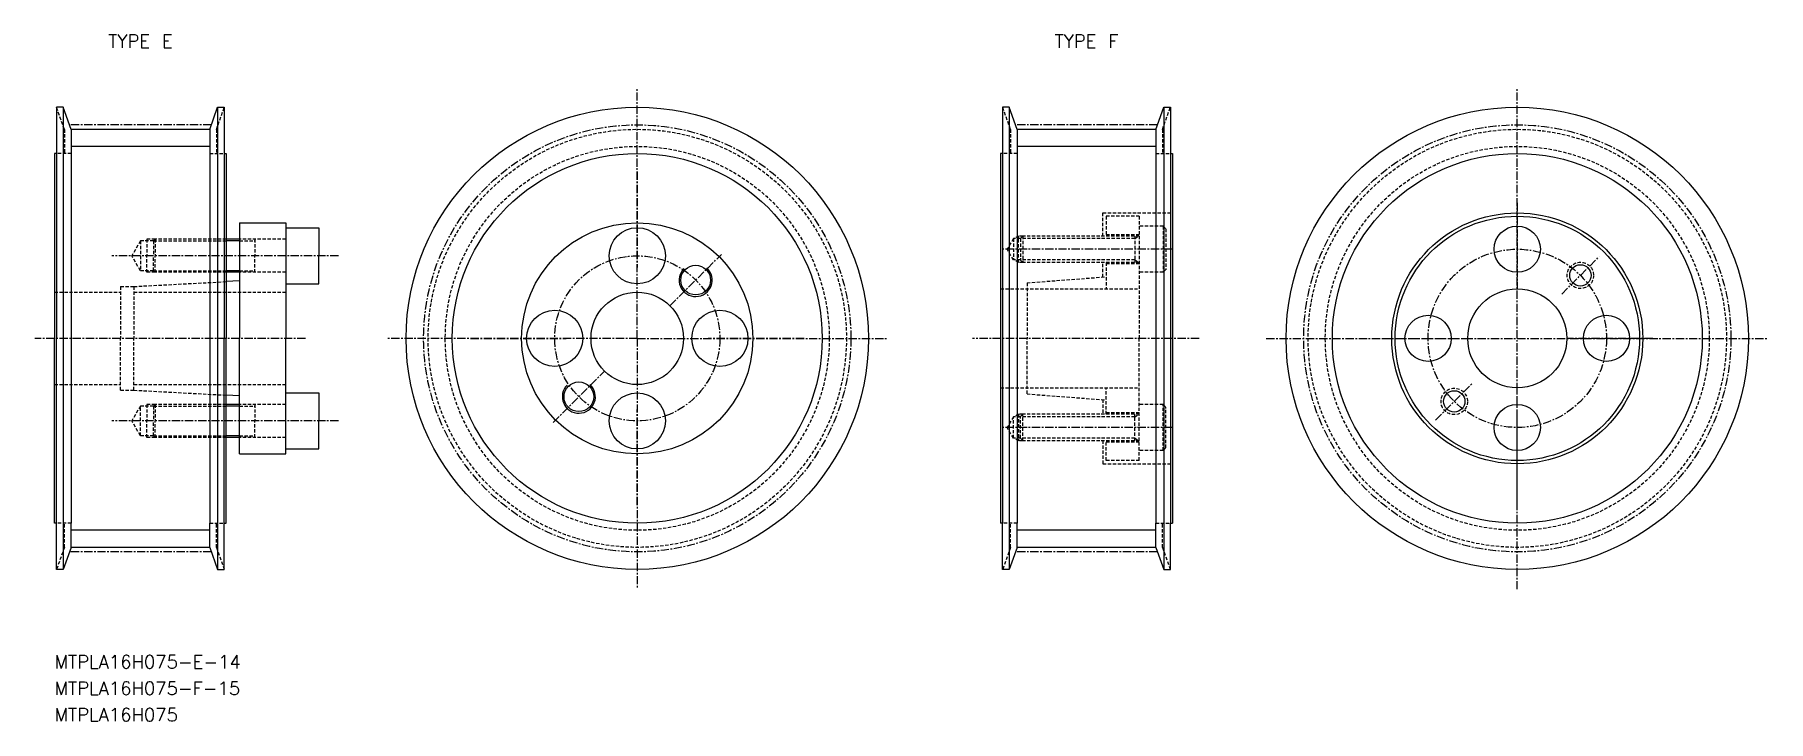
# Model space of a CAD drawing. Extents: x 332 to 595, y 1635 to 1739.
import ezdxf
from ezdxf.enums import TextEntityAlignment as Align

# ---------------------------------------------------------------- set-up
doc = ezdxf.new("R2010")
doc.units = 0
doc.linetypes.add('CENTER', pattern=[2, 1.25, -0.25, 0.25, -0.25])
doc.linetypes.add('DASHED', pattern=[0.75, 0.5, -0.25])
doc.layers.get('0').update_dxf_attribs({"linetype": 'CONTINUOUS'})
doc.layers.add('CENTER', color=1, linetype='CENTER')
doc.styles.add('MISUMI', font='txt.shx')

msp = doc.modelspace()

# ---------------------------------------------------------------- linework, layer by layer
at = {"color": 7, "linetype": 'CONTINUOUS'}
for p, q in [((335.38, 1728.38), (335.38, 1721.38)), ((336.38, 1728.38), (335.38, 1728.38)), ((336.38, 1728.38), (336.38, 1658.38)), ((337.58, 1725.03), (336.38, 1728.38)), ((358.58, 1725.03), (359.78, 1728.38)), ((359.78, 1728.38), (359.78, 1658.38)), ((359.78, 1728.38), (360.78, 1728.38)), ((360.78, 1728.38), (360.78, 1721.38)), ((478.6, 1728.38), (478.6, 1721.38)), ((479.6, 1728.38), (478.6, 1728.38)), ((479.6, 1728.38), (479.6, 1658.38)), ((480.8, 1725.03), (479.6, 1728.38)), ((501.8, 1725.03), (503, 1728.38)), ((503, 1728.38), (503, 1658.38)), ((503, 1728.38), (504, 1728.38)), ((504, 1728.38), (504, 1721.38)), ((337.58, 1725.03), (337.58, 1721.38)), ((358.58, 1725.03), (337.58, 1725.03)), ((358.58, 1725.03), (358.58, 1721.38)), ((480.8, 1725.03), (480.8, 1721.38)), ((501.8, 1725.03), (480.8, 1725.03)), ((501.8, 1725.03), (501.8, 1721.38)), ((335.08, 1721.38), (335.08, 1693.38)), ((335.38, 1721.38), (335.08, 1721.38)), ((335.38, 1721.38), (335.38, 1693.38)), ((337.58, 1721.38), (337.58, 1665.38)), ((358.58, 1721.38), (358.58, 1665.38)), ((360.78, 1721.38), (360.78, 1693.38)), ((360.78, 1721.38), (361.08, 1721.38)), ((361.08, 1721.38), (361.08, 1708.38)), ((478.3, 1721.38), (478.3, 1665.38)), ((478.6, 1721.38), (478.3, 1721.38)), ((478.6, 1721.38), (478.6, 1665.38)), ((480.8, 1721.38), (480.8, 1665.38)), ((501.8, 1721.38), (501.8, 1665.38)), ((504, 1721.38), (504, 1665.38)), ((504, 1721.38), (504.3, 1721.38)), ((504.3, 1721.38), (504.3, 1665.38)), ((363.08, 1710.88), (370.08, 1710.88)), ((363.08, 1710.88), (363.08, 1708.38)), ((370.08, 1710.88), (370.08, 1710.13)), ((370.08, 1710.13), (370.08, 1701.63)), ((370.08, 1710.13), (375.08, 1710.13)), ((375.08, 1710.13), (375.08, 1705.88)), ((361.08, 1708.38), (361.08, 1703.38)), ((363.08, 1708.38), (361.08, 1708.38)), ((363.08, 1708.38), (363.08, 1703.38)), ((375.08, 1701.63), (375.08, 1705.88)), ((363.08, 1703.38), (361.08, 1703.38)), ((361.08, 1703.38), (361.08, 1701.97)), ((363.08, 1703.38), (363.08, 1702.08)), ((363.08, 1702.08), (361.08, 1701.97)), ((361.08, 1701.97), (361.08, 1693.38)), ((363.08, 1702.08), (363.08, 1693.38)), ((370.08, 1701.63), (370.08, 1693.38)), ((370.08, 1701.63), (375.08, 1701.63)), ((335.08, 1665.38), (335.08, 1693.38)), ((335.38, 1665.38), (335.38, 1693.38)), ((360.78, 1665.38), (360.78, 1693.38)), ((361.08, 1684.78), (361.08, 1693.38)), ((363.08, 1684.68), (363.08, 1693.38)), ((370.08, 1685.13), (370.08, 1693.38)), ((370.08, 1676.63), (370.08, 1685.13)), ((370.08, 1685.13), (375.08, 1685.13)), ((375.08, 1685.13), (375.08, 1680.88)), ((361.08, 1683.38), (361.08, 1684.78)), ((363.08, 1684.68), (361.08, 1684.78)), ((361.08, 1678.38), (361.08, 1683.38)), ((363.08, 1683.38), (361.08, 1683.38)), ((363.08, 1683.38), (363.08, 1684.68)), ((363.08, 1678.38), (363.08, 1683.38)), ((375.08, 1676.63), (375.08, 1680.88)), ((361.08, 1665.38), (361.08, 1678.38)), ((363.08, 1678.38), (361.08, 1678.38)), ((363.08, 1675.88), (363.08, 1678.38)), ((363.08, 1675.88), (370.08, 1675.88)), ((370.08, 1676.63), (375.08, 1676.63)), ((370.08, 1675.88), (370.08, 1676.63)), ((335.38, 1665.38), (335.08, 1665.38)), ((335.38, 1658.38), (335.38, 1665.38)), ((337.58, 1661.72), (337.58, 1665.38)), ((358.58, 1661.72), (358.58, 1665.38)), ((360.78, 1658.38), (360.78, 1665.38)), ((360.78, 1665.38), (361.08, 1665.38)), ((478.6, 1665.38), (478.3, 1665.38)), ((478.6, 1658.38), (478.6, 1665.38)), ((480.8, 1661.72), (480.8, 1665.38)), ((501.8, 1661.72), (501.8, 1665.38)), ((504, 1658.38), (504, 1665.38)), ((504, 1665.38), (504.3, 1665.38)), ((337.58, 1661.72), (336.38, 1658.38)), ((358.58, 1661.72), (337.58, 1661.72)), ((358.58, 1661.72), (359.78, 1658.38)), ((480.8, 1661.72), (479.6, 1658.38)), ((501.8, 1661.72), (480.8, 1661.72)), ((501.8, 1661.72), (503, 1658.38)), ((336.38, 1658.38), (335.38, 1658.38)), ((359.78, 1658.38), (360.78, 1658.38)), ((479.6, 1658.38), (478.6, 1658.38)), ((503, 1658.38), (504, 1658.38))]:
    msp.add_line(p, q, dxfattribs=at)
at = {"color": 3, "linetype": 'DASHED'}
for p, q in [((336.58, 1725.03), (335.38, 1728.38)), ((359.58, 1725.03), (360.78, 1728.38)), ((479.8, 1725.03), (478.6, 1728.38)), ((502.8, 1725.03), (504, 1728.38)), ((336.58, 1725.03), (336.58, 1721.38)), ((359.58, 1725.03), (359.58, 1721.38)), ((479.8, 1725.03), (479.8, 1721.38)), ((502.8, 1725.03), (502.8, 1721.38)), ((337.58, 1721.38), (335.38, 1721.38)), ((358.58, 1721.38), (360.78, 1721.38)), ((480.8, 1721.38), (478.6, 1721.38)), ((501.8, 1721.38), (504, 1721.38)), ((493.8, 1712.38), (504.3, 1712.38)), ((493.8, 1708.88), (493.8, 1712.38)), ((499.3, 1711.88), (494.3, 1711.88)), ((494.3, 1711.88), (494.3, 1708.88)), ((499.3, 1711.88), (499.3, 1693.38)), ((481.03, 1708.88), (480.37, 1708.5)), ((481.03, 1704.88), (481.03, 1708.88)), ((481.68, 1708.88), (481.03, 1708.88)), ((481.3, 1708.5), (481.68, 1708.88)), ((499.3, 1708.88), (481.68, 1708.88)), ((481.68, 1708.88), (481.68, 1704.88)), ((499.3, 1709.08), (494.3, 1709.08)), ((498.6, 1708.88), (498.6, 1704.88)), ((498.6, 1708.5), (499.26, 1708.88)), ((502.9, 1710.38), (499.3, 1710.38)), ((502.9, 1710.38), (502.9, 1703.38)), ((502.9, 1710.38), (503.3, 1709.98)), ((503.3, 1709.98), (503.3, 1703.78)), ((348.08, 1708.13), (346.78, 1705.88)), ((348.08, 1703.63), (346.78, 1705.88)), ((348.08, 1708.13), (348.08, 1703.63)), ((350.08, 1708.13), (348.08, 1708.13)), ((349.08, 1708.38), (349.08, 1705.88)), ((350.33, 1708.38), (349.08, 1708.38)), ((349.08, 1703.38), (349.08, 1705.88)), ((350.33, 1708.38), (350.08, 1708.13)), ((350.08, 1708.13), (361.08, 1708.13)), ((350.08, 1708.13), (350.08, 1705.88)), ((350.08, 1703.63), (350.08, 1705.88)), ((361.08, 1708.38), (350.33, 1708.38)), ((350.33, 1708.38), (350.33, 1705.88)), ((350.33, 1703.38), (350.33, 1705.88)), ((370.08, 1708.38), (363.08, 1708.38)), ((363.08, 1708.13), (365.41, 1708.13)), ((365.41, 1708.38), (365.41, 1705.88)), ((365.41, 1703.38), (365.41, 1705.88)), ((480.24, 1708.5), (479.3, 1706.88)), ((480.24, 1705.25), (479.3, 1706.88)), ((480.24, 1708.5), (480.24, 1705.25)), ((481.3, 1708.5), (480.24, 1708.5)), ((498.6, 1708.5), (481.3, 1708.5)), ((481.3, 1708.5), (481.3, 1705.25)), ((350.08, 1703.63), (348.08, 1703.63)), ((350.33, 1703.38), (349.08, 1703.38)), ((350.08, 1703.63), (361.08, 1703.63)), ((350.33, 1703.38), (350.08, 1703.63)), ((361.08, 1703.38), (350.33, 1703.38)), ((363.08, 1703.63), (365.41, 1703.63)), ((370.08, 1703.38), (363.08, 1703.38)), ((481.3, 1705.25), (480.24, 1705.25)), ((481.03, 1704.88), (480.37, 1705.25)), ((481.68, 1704.88), (481.03, 1704.88)), ((498.6, 1705.25), (481.3, 1705.25)), ((481.68, 1704.88), (481.3, 1705.25)), ((499.3, 1704.88), (481.68, 1704.88)), ((493.8, 1702.66), (493.8, 1704.88)), ((494.3, 1704.88), (494.3, 1700.88)), ((499.3, 1704.68), (494.3, 1704.68)), ((498.6, 1705.25), (499.26, 1704.88)), ((502.9, 1703.38), (499.3, 1703.38)), ((502.9, 1703.38), (503.3, 1703.78)), ((345.08, 1701.23), (345.08, 1693.38)), ((345.08, 1701.23), (347.08, 1701.23)), ((347.08, 1701.23), (361.08, 1701.97)), ((347.08, 1701.23), (347.08, 1693.38)), ((478.3, 1700.88), (499.3, 1700.88)), ((482.3, 1701.79), (494.3, 1702.7)), ((482.3, 1701.79), (482.3, 1693.38)), ((335.08, 1700.38), (345.08, 1700.38)), ((347.08, 1700.38), (370.08, 1700.38)), ((345.08, 1685.53), (345.08, 1693.38)), ((347.08, 1685.53), (347.08, 1693.38)), ((482.3, 1684.96), (482.3, 1693.38)), ((499.3, 1674.88), (499.3, 1693.38)), ((335.08, 1686.38), (345.08, 1686.38)), ((345.08, 1685.53), (347.08, 1685.53)), ((347.08, 1686.38), (370.08, 1686.38)), ((347.08, 1685.53), (361.08, 1684.78)), ((478.3, 1685.88), (499.3, 1685.88)), ((482.3, 1684.96), (494.3, 1684.05)), ((494.3, 1681.88), (494.3, 1685.88)), ((348.08, 1683.13), (346.78, 1680.88)), ((348.08, 1678.63), (348.08, 1683.13)), ((350.08, 1683.13), (348.08, 1683.13)), ((349.08, 1683.38), (349.08, 1680.88)), ((350.33, 1683.38), (349.08, 1683.38)), ((350.33, 1683.38), (350.08, 1683.13)), ((350.08, 1683.13), (361.08, 1683.13)), ((350.08, 1683.13), (350.08, 1680.88)), ((361.08, 1683.38), (350.33, 1683.38)), ((350.33, 1683.38), (350.33, 1680.88)), ((370.08, 1683.38), (363.08, 1683.38)), ((363.08, 1683.13), (365.41, 1683.13)), ((365.41, 1683.38), (365.41, 1680.88)), ((493.8, 1684.09), (493.8, 1681.88)), ((502.9, 1683.38), (499.3, 1683.38)), ((502.9, 1676.38), (502.9, 1683.38)), ((502.9, 1683.38), (503.3, 1682.98)), ((503.3, 1676.78), (503.3, 1682.98)), ((348.08, 1678.63), (346.78, 1680.88)), ((349.08, 1678.38), (349.08, 1680.88)), ((350.08, 1678.63), (350.08, 1680.88)), ((350.33, 1678.38), (350.33, 1680.88)), ((365.41, 1678.38), (365.41, 1680.88)), ((480.24, 1681.5), (479.3, 1679.88)), ((480.24, 1678.25), (479.3, 1679.88)), ((480.24, 1678.25), (480.24, 1681.5)), ((481.3, 1681.5), (480.24, 1681.5)), ((481.03, 1681.88), (480.37, 1681.5)), ((481.03, 1681.88), (481.03, 1677.88)), ((481.68, 1681.88), (481.03, 1681.88)), ((481.68, 1681.88), (481.3, 1681.5)), ((498.6, 1681.5), (481.3, 1681.5)), ((481.3, 1678.25), (481.3, 1681.5)), ((499.3, 1681.88), (481.68, 1681.88)), ((481.68, 1677.88), (481.68, 1681.88)), ((499.3, 1682.08), (494.3, 1682.08)), ((498.6, 1677.88), (498.6, 1681.88)), ((498.6, 1681.5), (499.26, 1681.88)), ((350.08, 1678.63), (348.08, 1678.63)), ((350.33, 1678.38), (349.08, 1678.38)), ((350.08, 1678.63), (361.08, 1678.63)), ((350.33, 1678.38), (350.08, 1678.63)), ((361.08, 1678.38), (350.33, 1678.38)), ((363.08, 1678.63), (365.41, 1678.63)), ((370.08, 1678.38), (363.08, 1678.38)), ((481.3, 1678.25), (480.24, 1678.25)), ((481.03, 1677.88), (480.37, 1678.25)), ((481.68, 1677.88), (481.03, 1677.88)), ((498.6, 1678.25), (481.3, 1678.25)), ((481.3, 1678.25), (481.68, 1677.88)), ((499.3, 1677.88), (481.68, 1677.88)), ((493.8, 1677.88), (493.8, 1674.38)), ((494.3, 1674.88), (494.3, 1677.88)), ((499.3, 1677.68), (494.3, 1677.68)), ((498.6, 1678.25), (499.26, 1677.88)), ((499.3, 1674.88), (494.3, 1674.88)), ((502.9, 1676.38), (499.3, 1676.38)), ((502.9, 1676.38), (503.3, 1676.78)), ((493.8, 1674.38), (504.3, 1674.38)), ((337.58, 1665.38), (335.38, 1665.38)), ((336.58, 1661.72), (336.58, 1665.38)), ((358.58, 1665.38), (360.78, 1665.38)), ((359.58, 1661.72), (359.58, 1665.38)), ((480.8, 1665.38), (478.6, 1665.38)), ((479.8, 1661.72), (479.8, 1665.38)), ((501.8, 1665.38), (504, 1665.38)), ((502.8, 1661.72), (502.8, 1665.38)), ((336.58, 1661.72), (335.38, 1658.38)), ((359.58, 1661.72), (360.78, 1658.38)), ((479.8, 1661.72), (478.6, 1658.38)), ((502.8, 1661.72), (504, 1658.38))]:
    msp.add_line(p, q, dxfattribs=at)
at = {"color": 3, "linetype": 'CONTINUOUS'}
for p, q in [((358.58, 1722.44), (337.58, 1722.44)), ((501.8, 1722.44), (480.8, 1722.44)), ((358.58, 1664.31), (337.58, 1664.31)), ((501.8, 1664.31), (480.8, 1664.31))]:
    msp.add_line(p, q, dxfattribs=at)
at = {"color": 3}
for p, q in [((363.08, 1708.13), (361.08, 1708.13)), ((363.08, 1703.63), (361.08, 1703.63)), ((363.08, 1683.13), (361.08, 1683.13)), ((363.08, 1678.63), (361.08, 1678.63))]:
    msp.add_line(p, q, dxfattribs=at)
at = {"color": 7, "linetype": 'CONTINUOUS'}
for centre, radius in [((423.3, 1693.38), 35), ((556.52, 1693.38), 35), ((423.3, 1693.38), 28), ((556.52, 1693.38), 28), ((556.52, 1693.38), 19), ((556.52, 1693.38), 18.5), ((423.3, 1693.38), 17.5), ((423.3, 1693.38), 17.5), ((423.3, 1705.88), 4.25), ((556.52, 1706.88), 3.5), ((432.14, 1702.21), 2.25), ((566.07, 1702.92), 1.62), ((556.52, 1693.38), 7.5), ((423.3, 1693.38), 7), ((410.8, 1693.38), 4.25), ((435.8, 1693.38), 4.25), ((543.02, 1693.38), 3.5), ((570.02, 1693.38), 3.5), ((414.46, 1684.54), 2.25), ((423.3, 1680.88), 4.25), ((546.98, 1683.83), 1.62), ((556.52, 1679.88), 3.5)]:
    msp.add_circle(centre, radius, dxfattribs=at)
at = {"color": 3, "linetype": 'DASHED'}
for centre, radius in [((423.3, 1693.38), 31.66), ((556.52, 1693.38), 31.66), ((423.3, 1693.38), 29.07), ((556.52, 1693.38), 29.07), ((566.07, 1702.92), 2), ((546.98, 1683.83), 2)]:
    msp.add_circle(centre, radius, dxfattribs=at)
at = {"color": 3}
for centre in [(432.14, 1702.21), (414.46, 1684.54)]:
    msp.add_arc(centre, 2.5, 135, 47, dxfattribs=at)
at = {"layer": 'CENTER', "color": 1, "linetype": 'CENTER'}
for p, q in [((423.3, 1693.38), (423.3, 1731.38)), ((556.52, 1655.38), (556.52, 1731.38)), ((358.82, 1725.72), (337.33, 1725.72)), ((502.05, 1725.72), (480.55, 1725.72)), ((423.3, 1718.63), (423.3, 1704.13)), ((556.52, 1713.88), (556.52, 1700.88)), ((378.08, 1705.88), (343.78, 1705.88)), ((428.25, 1698.33), (436.03, 1706.1)), ((504.3, 1706.88), (478.3, 1706.88)), ((563.24, 1700.09), (568.9, 1705.75)), ((373.08, 1693.38), (332.08, 1693.38)), ((423.3, 1693.38), (385.3, 1693.38)), ((398.05, 1693.38), (412.55, 1693.38)), ((423.3, 1693.38), (461.3, 1693.38)), ((423.3, 1693.38), (423.3, 1655.38)), ((448.55, 1693.38), (434.05, 1693.38)), ((508.35, 1693.38), (474.03, 1693.38)), ((518.52, 1693.38), (594.52, 1693.38)), ((536.02, 1693.38), (549.02, 1693.38)), ((577.02, 1693.38), (564.02, 1693.38)), ((410.57, 1680.65), (418.35, 1688.43)), ((544.15, 1681), (549.8, 1686.66)), ((556.52, 1672.88), (556.52, 1685.88)), ((423.3, 1668.13), (423.3, 1682.63)), ((556.52, 1668.13), (556.52, 1682.63)), ((378.08, 1680.88), (343.78, 1680.88)), ((504.3, 1679.88), (478.3, 1679.88)), ((358.82, 1661.04), (337.33, 1661.04)), ((502.05, 1661.04), (480.55, 1661.04))]:
    msp.add_line(p, q, dxfattribs=at)
for centre, radius in [((423.3, 1693.38), 32.34), ((556.52, 1693.38), 32.34), ((423.3, 1693.38), 12.5), ((556.52, 1693.38), 13.5)]:
    msp.add_circle(centre, radius, dxfattribs=at)

# ---------------------------------------------------------------- texts
at = {"color": 7, "linetype": 'CONTINUOUS', "style": 'MISUMI'}
for s, p in [('TYPE E', (348.08, 1738.38)), ('TYPE F', (491.3, 1738.38))]:
    msp.add_text(s, height=2, dxfattribs=at).set_placement(p, align=Align.MIDDLE_CENTER)
for s, p in [('MTPLA16H075-E-14', (335.08, 1643.38)), ('MTPLA16H075-F-15', (335.08, 1639.38)), ('MTPLA16H075', (335.08, 1635.38))]:
    msp.add_text(s, height=2, dxfattribs=at).set_placement(p)

doc.saveas('drawing.dxf')
